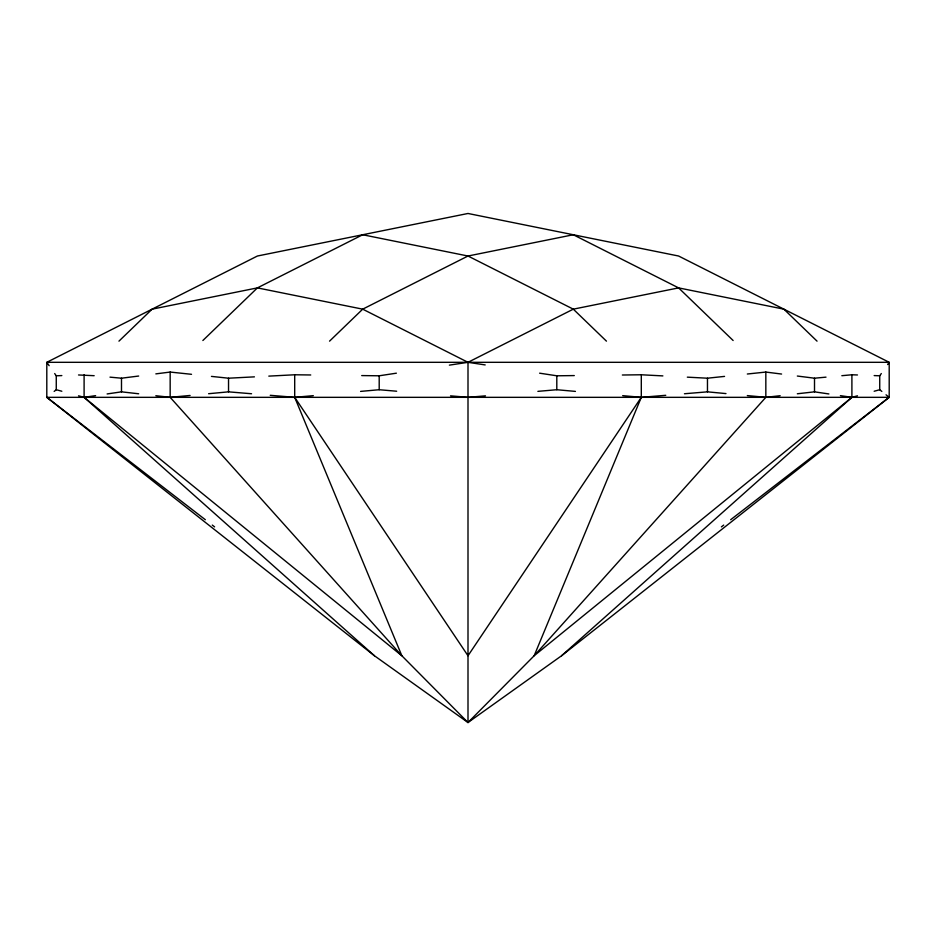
<?xml version="1.0" encoding="UTF-8"?>
<svg xmlns="http://www.w3.org/2000/svg" width="936" height="936" viewBox="0 0 936 936"><rect width="100%" height="100%" fill="white"/><g stroke="black" fill="none" stroke-linecap="round" stroke-linejoin="round"><path stroke-width="1.4" d="M622.358 375.008L641.3 374.774L641.3 397.332L534.163 655.75L468 722.522L374.435 655.75L46.8 397.332L46.8 362.314L257.4 256.019L468 213.478L678.6 256.019L889.2 362.314L889.2 397.332L561.565 655.75L468 722.522L401.836 655.75L170.165 397.332L155.844 395.717M665.753 395.308L641.3 397.332L468 655.75L294.7 397.332L294.7 374.774L310.729 374.973M881.841 391.423L879.735 389.727L879.735 375.792L881.314 373.546M887.62 364.56L889.2 362.314L46.8 362.314L49.163 365.683M118.954 341.149L152.1 309.161L257.4 287.89L362.7 234.749L468 256.019L573.3 309.161L606.446 341.149M202.878 340.505L257.4 287.89L362.7 309.161L468 362.314L485.187 364.923M329.554 341.149L362.7 309.161L468 256.019L573.3 234.749L678.6 287.89L783.9 309.161L817.046 341.149M561.565 655.75L851.9 397.332L857.47 395.811M857.47 374.973L851.9 374.774L851.9 397.332L534.163 655.75L765.835 397.332L780.156 395.717M54.159 391.423L56.265 389.727L56.265 375.792L54.686 373.546M721.399 526.874L723.715 525.084M730.653 519.726L889.153 397.332L886.041 394.805M449.385 365.134L468 362.314L573.3 309.161L678.6 287.89L733.122 340.505M874.165 391.248L879.735 389.727M361.717 375.582L379.197 375.792L396.384 373.183M78.53 395.811L84.1 397.332L95.601 395.647M107.113 393.951L121.493 391.845L138.668 393.775M109.992 377.149L121.493 378.202L138.668 376.038M155.844 373.873L170.165 372.06L191.517 374.306M797.332 393.775L814.507 391.845L828.886 393.951M687.328 377.161L707.464 378.202L724.546 376.401M747.326 374.014L765.835 372.06L781.583 374.049M190.09 395.46L170.165 397.332L170.165 372.06M208.599 393.717L228.536 391.845L251.55 393.752M797.332 376.038L814.507 378.202L826.008 377.149M841.838 375.699L851.9 374.774M270.247 395.308L294.7 397.332L313.314 395.659M360.582 391.4L379.197 389.727L396.665 391.225M485.468 395.846L468 397.332L450.532 395.846M537.884 391.353L556.803 389.727L575.418 391.4M684.45 393.752L707.464 391.845L725.973 393.588M211.454 376.401L228.536 378.202L254.428 376.857M268.808 376.12L294.7 374.774M56.265 375.792L61.834 375.582M78.53 374.973L94.162 375.699M539.616 373.183L556.803 375.792L574.283 375.582M889.2 397.332L46.8 397.332L205.347 519.726M874.165 375.582L879.735 375.792M641.3 374.774L662.875 375.898M622.686 395.659L641.3 397.332M747.326 395.589L765.835 397.332L765.835 372.06M840.399 395.647L851.9 397.332M56.265 389.727L61.834 391.248M212.285 525.084L214.601 526.874M84.1 374.774L84.1 397.332L401.836 655.75L294.7 397.332M84.1 397.332L374.435 655.75M814.507 378.202L814.507 391.845M707.464 378.202L707.464 391.845M556.803 375.792L556.803 389.727M468 362.314L468 722.522M379.197 375.792L379.197 389.727M228.536 378.202L228.536 391.845M121.493 378.202L121.493 391.845"/></g></svg>
